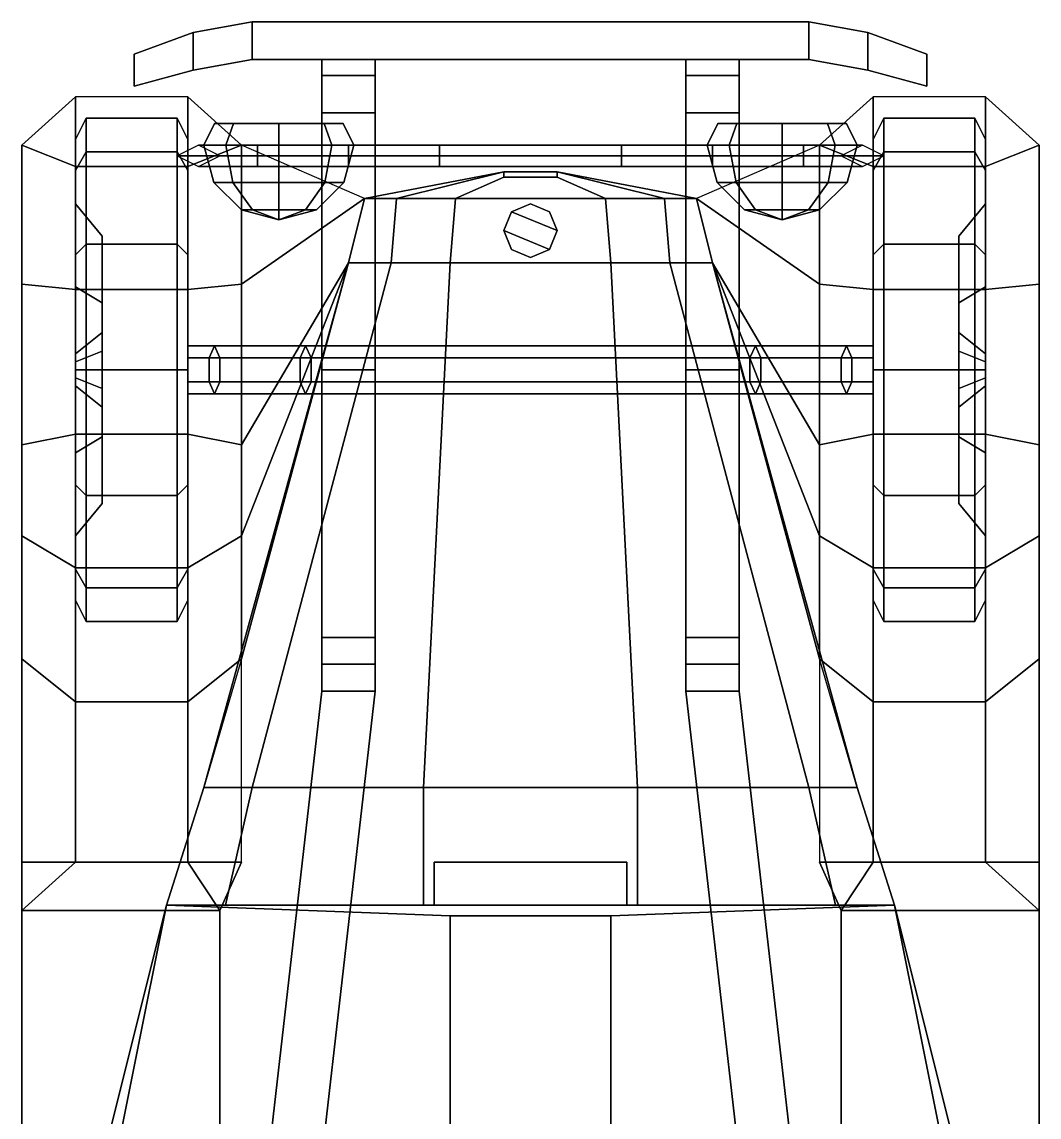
# Model space of a CAD drawing. Header units: millimetres. Extents: x -1 to 3, y -2.7 to 9.
# Drawn here: x -0.95 to 0.95, y 0.664 to 2.71 of the extents above; entities that cross this region are included whole.
import ezdxf

# ---------------------------------------------------------------- set-up
doc = ezdxf.new("R2010")
doc.units = ezdxf.units.MM
doc.layers.add('wheels', color=2, linetype='Continuous')

msp = doc.modelspace()

# ---------------------------------------------------------------- linework, layer by layer
for points in [[(-0.63, 2.62, 0.75), (-0.52, 2.64, 0.75), (-0.52, 2.71, 0.75), (-0.63, 2.69, 0.75)], [(-0.52, 2.71, 0.59), (-0.52, 2.64, 0.59), (-0.63, 2.62, 0.59), (-0.63, 2.69, 0.59)], [(-0.63, 2.69, 0.75), (-0.52, 2.71, 0.75), (-0.52, 2.71, 0.59), (-0.63, 2.69, 0.59)], [(-0.52, 2.64, 0.75), (0.52, 2.64, 0.75), (0.52, 2.71, 0.75), (-0.52, 2.71, 0.75)], [(0.52, 2.71, 0.59), (0.52, 2.64, 0.59), (-0.52, 2.64, 0.59), (-0.52, 2.71, 0.59)], [(-0.52, 2.71, 0.75), (0.52, 2.71, 0.75), (0.52, 2.71, 0.59), (-0.52, 2.71, 0.59)], [(0.63, 2.69, 0.59), (0.52, 2.71, 0.59), (0.52, 2.71, 0.75), (0.63, 2.69, 0.75)], [(0.63, 2.62, 0.59), (0.52, 2.64, 0.59), (0.52, 2.71, 0.59), (0.63, 2.69, 0.59)], [(0.52, 2.71, 0.75), (0.52, 2.64, 0.75), (0.63, 2.62, 0.75), (0.63, 2.69, 0.75)], [(-0.63, 2.69, 0.59), (-0.63, 2.62, 0.59), (-0.74, 2.59, 0.59), (-0.74, 2.65, 0.59)], [(-0.74, 2.59, 0.75), (-0.63, 2.62, 0.75), (-0.63, 2.69, 0.75), (-0.74, 2.65, 0.75)], [(-0.74, 2.65, 0.75), (-0.63, 2.69, 0.75), (-0.63, 2.69, 0.59), (-0.74, 2.65, 0.59)], [(0.74, 2.65, 0.59), (0.63, 2.69, 0.59), (0.63, 2.69, 0.75), (0.74, 2.65, 0.75)], [(0.74, 2.59, 0.59), (0.63, 2.62, 0.59), (0.63, 2.69, 0.59), (0.74, 2.65, 0.59)], [(0.63, 2.69, 0.75), (0.63, 2.62, 0.75), (0.74, 2.59, 0.75), (0.74, 2.65, 0.75)], [(-0.74, 2.65, 0.59), (-0.74, 2.59, 0.59), (-0.74, 2.59, 0.75), (-0.74, 2.65, 0.75)], [(-0.63, 2.62, 0.59), (-0.52, 2.64, 0.59), (-0.52, 2.64, 0.75), (-0.63, 2.62, 0.75)], [(-0.52, 2.64, 0.59), (0.52, 2.64, 0.59), (0.52, 2.64, 0.75), (-0.52, 2.64, 0.75)], [(-0.39, 1.46, 0.71), (-0.29, 1.46, 0.71), (-0.29, 2.64, 0.71), (-0.39, 2.64, 0.71)], [(-0.29, 2.64, 0.61), (-0.29, 1.46, 0.61), (-0.39, 1.46, 0.61), (-0.39, 2.64, 0.61)], [(-0.39, 2.64, 0.61), (-0.39, 1.46, 0.61), (-0.39, 1.46, 0.71), (-0.39, 2.64, 0.71)], [(-0.29, 2.64, 0.71), (-0.29, 1.46, 0.71), (-0.29, 1.46, 0.61), (-0.29, 2.64, 0.61)], [(0.29, 2.64, 0.61), (0.29, 1.46, 0.61), (0.29, 1.46, 0.71), (0.29, 2.64, 0.71)], [(0.29, 2.64, 0.71), (0.29, 1.46, 0.71), (0.39, 1.46, 0.71), (0.39, 2.64, 0.71)], [(0.39, 1.46, 0.61), (0.29, 1.46, 0.61), (0.29, 2.64, 0.61), (0.39, 2.64, 0.61)], [(0.39, 2.64, 0.71), (0.39, 1.46, 0.71), (0.39, 1.46, 0.61), (0.39, 2.64, 0.61)], [(0.63, 2.62, 0.75), (0.52, 2.64, 0.75), (0.52, 2.64, 0.59), (0.63, 2.62, 0.59)], [(0.74, 2.65, 0.75), (0.74, 2.59, 0.75), (0.74, 2.59, 0.59), (0.74, 2.65, 0.59)], [(-0.74, 2.59, 0.59), (-0.63, 2.62, 0.59), (-0.63, 2.62, 0.75), (-0.74, 2.59, 0.75)], [(0.74, 2.59, 0.75), (0.63, 2.62, 0.75), (0.63, 2.62, 0.59), (0.74, 2.59, 0.59)], [(-0.39, 2.61, 0.61), (-0.39, 2.54, 0.49), (-0.39, 2.06, 0.39), (-0.39, 2.06, 0.55)], [(-0.29, 2.61, 0.61), (-0.29, 2.54, 0.49), (-0.39, 2.54, 0.49), (-0.39, 2.61, 0.61)], [(-0.29, 2.06, 0.55), (-0.29, 2.61, 0.61), (-0.39, 2.61, 0.61), (-0.39, 2.06, 0.55)], [(-0.29, 2.06, 0.39), (-0.29, 2.54, 0.49), (-0.29, 2.61, 0.61), (-0.29, 2.06, 0.55)], [(0.39, 2.06, 0.55), (0.39, 2.61, 0.61), (0.29, 2.61, 0.61), (0.29, 2.06, 0.55)], [(0.39, 2.61, 0.61), (0.39, 2.54, 0.49), (0.29, 2.54, 0.49), (0.29, 2.61, 0.61)], [(0.29, 2.61, 0.61), (0.29, 2.54, 0.49), (0.29, 2.06, 0.39), (0.29, 2.06, 0.55)], [(0.39, 2.06, 0.39), (0.39, 2.54, 0.49), (0.39, 2.61, 0.61), (0.39, 2.06, 0.55)], [(-0.95, 2.48, 0.83), (-0.95, 2.48, 0.83), (-0.85, 2.44, 0.99), (-0.85, 2.57, 0.83)], [(-0.85, 2.57, 0.83), (-0.85, 2.44, 0.99), (-0.64, 2.44, 0.99), (-0.64, 2.57, 0.83)], [(-0.64, 2.57, 0.83), (-0.64, 2.44, 0.99), (-0.54, 2.48, 0.83)], [(0.54, 2.48, 0.83), (0.54, 2.48, 0.83), (0.64, 2.44, 0.99), (0.64, 2.57, 0.83)], [(0.64, 2.57, 0.83), (0.64, 2.44, 0.99), (0.85, 2.44, 0.99), (0.85, 2.57, 0.83)], [(0.85, 2.57, 0.83), (0.85, 2.44, 0.99), (0.95, 2.48, 0.83)], [(-0.39, 2.06, 0.39), (-0.39, 2.54, 0.49), (-0.29, 2.54, 0.49), (-0.29, 2.06, 0.39)], [(0.29, 2.06, 0.39), (0.29, 2.54, 0.49), (0.39, 2.54, 0.49), (0.39, 2.06, 0.39)], [(-0.569, 2.48, 1.111), (-0.61, 2.48, 1.21), (-0.59, 2.52, 1.21), (-0.5549, 2.52, 1.1251)], [(-0.61, 2.48, 1.21), (-0.569, 2.48, 1.309), (-0.5549, 2.52, 1.2949), (-0.59, 2.52, 1.21)], [(-0.59, 2.52, 1.21), (-0.3851, 2.52, 1.2949), (-0.35, 2.52, 1.21), (-0.5549, 2.52, 1.1251)], [(-0.5549, 2.52, 1.2949), (-0.47, 2.52, 1.33), (-0.3851, 2.52, 1.2949), (-0.59, 2.52, 1.21)], [(-0.47, 2.48, 1.07), (-0.569, 2.48, 1.111), (-0.5549, 2.52, 1.1251), (-0.47, 2.52, 1.09)], [(-0.569, 2.48, 1.309), (-0.47, 2.48, 1.35), (-0.47, 2.52, 1.33), (-0.5549, 2.52, 1.2949)], [(-0.5549, 2.52, 1.1251), (-0.35, 2.52, 1.21), (-0.3851, 2.52, 1.1251), (-0.47, 2.52, 1.09)], [(-0.371, 2.48, 1.111), (-0.47, 2.48, 1.07), (-0.47, 2.52, 1.09), (-0.3851, 2.52, 1.1251)], [(-0.47, 2.48, 1.35), (-0.371, 2.48, 1.309), (-0.3851, 2.52, 1.2949), (-0.47, 2.52, 1.33)], [(-0.33, 2.48, 1.21), (-0.371, 2.48, 1.111), (-0.3851, 2.52, 1.1251), (-0.35, 2.52, 1.21)], [(-0.371, 2.48, 1.309), (-0.33, 2.48, 1.21), (-0.35, 2.52, 1.21), (-0.3851, 2.52, 1.2949)], [(0.371, 2.48, 1.111), (0.33, 2.48, 1.21), (0.35, 2.52, 1.21), (0.3851, 2.52, 1.1251)], [(0.33, 2.48, 1.21), (0.371, 2.48, 1.309), (0.3851, 2.52, 1.2949), (0.35, 2.52, 1.21)], [(0.3851, 2.52, 1.2949), (0.47, 2.52, 1.33), (0.5549, 2.52, 1.2949), (0.35, 2.52, 1.21)], [(0.35, 2.52, 1.21), (0.5549, 2.52, 1.2949), (0.59, 2.52, 1.21), (0.3851, 2.52, 1.1251)], [(0.47, 2.48, 1.07), (0.371, 2.48, 1.111), (0.3851, 2.52, 1.1251), (0.47, 2.52, 1.09)], [(0.371, 2.48, 1.309), (0.47, 2.48, 1.35), (0.47, 2.52, 1.33), (0.3851, 2.52, 1.2949)], [(0.3851, 2.52, 1.1251), (0.59, 2.52, 1.21), (0.5549, 2.52, 1.1251), (0.47, 2.52, 1.09)], [(0.569, 2.48, 1.111), (0.47, 2.48, 1.07), (0.47, 2.52, 1.09), (0.5549, 2.52, 1.1251)], [(0.47, 2.48, 1.35), (0.569, 2.48, 1.309), (0.5549, 2.52, 1.2949), (0.47, 2.52, 1.33)], [(0.61, 2.48, 1.21), (0.569, 2.48, 1.111), (0.5549, 2.52, 1.1251), (0.59, 2.52, 1.21)], [(0.569, 2.48, 1.309), (0.61, 2.48, 1.21), (0.59, 2.52, 1.21), (0.5549, 2.52, 1.2949)], [(-0.95, 2.22, 1), (-0.95, 2.48, 0.83), (-0.95, 2.41, 0.83), (-0.95, 2.16, 0.96)], [(-0.95, 2.48, 0.83), (-0.95, 2.22, 1), (-0.85, 2.21, 1.1), (-0.85, 2.44, 0.99)], [(-0.62, 2.48, 0.93), (-0.66, 2.46, 0.93), (-0.51, 2.46, 1.04), (-0.51, 2.48, 1.02)], [(-0.64, 2.44, 0.99), (-0.64, 2.21, 1.1), (-0.54, 2.22, 1), (-0.54, 2.48, 0.83)], [(-0.58, 2.46, 0.93), (-0.62, 2.48, 0.93), (-0.51, 2.48, 1.02), (-0.51, 2.46, 1)], [(-0.5912, 2.41, 1.21), (-0.61, 2.48, 1.21), (-0.569, 2.48, 1.111), (-0.5557, 2.41, 1.1243)], [(-0.5557, 2.41, 1.2957), (-0.569, 2.48, 1.309), (-0.61, 2.48, 1.21), (-0.5912, 2.41, 1.21)], [(-0.5557, 2.41, 1.1243), (-0.569, 2.48, 1.111), (-0.47, 2.48, 1.07), (-0.47, 2.41, 1.0888)], [(-0.47, 2.41, 1.3312), (-0.47, 2.48, 1.35), (-0.569, 2.48, 1.309), (-0.5557, 2.41, 1.2957)], [(-0.54, 2.48, 0.83), (-0.54, 2.22, 1), (-0.31, 2.38, 0.74)], [(-0.51, 2.48, 1.02), (-0.51, 2.46, 1.04), (-0.34, 2.46, 1.11), (-0.34, 2.48, 1.09)], [(-0.51, 2.46, 1), (-0.51, 2.48, 1.02), (-0.34, 2.48, 1.09), (-0.34, 2.46, 1.07)], [(-0.47, 2.41, 1.0888), (-0.47, 2.48, 1.07), (-0.371, 2.48, 1.111), (-0.3843, 2.41, 1.1243)], [(-0.3843, 2.41, 1.2957), (-0.371, 2.48, 1.309), (-0.47, 2.48, 1.35), (-0.47, 2.41, 1.3312)], [(-0.3843, 2.41, 1.1243), (-0.371, 2.48, 1.111), (-0.33, 2.48, 1.21), (-0.3488, 2.41, 1.21)], [(-0.3488, 2.41, 1.21), (-0.33, 2.48, 1.21), (-0.371, 2.48, 1.309), (-0.3843, 2.41, 1.2957)], [(-0.34, 2.48, 1.09), (-0.34, 2.46, 1.11), (-0.17, 2.46, 1.14), (-0.17, 2.48, 1.12)], [(-0.34, 2.46, 1.07), (-0.34, 2.48, 1.09), (-0.17, 2.48, 1.12), (-0.17, 2.46, 1.1)], [(-0.17, 2.48, 1.12), (-0.17, 2.46, 1.14), (0.17, 2.46, 1.14), (0.17, 2.48, 1.12)], [(-0.17, 2.46, 1.1), (-0.17, 2.48, 1.12), (0.17, 2.48, 1.12), (0.17, 2.46, 1.1)], [(0.34, 2.46, 1.11), (0.34, 2.48, 1.09), (0.17, 2.48, 1.12), (0.17, 2.46, 1.14)], [(0.34, 2.48, 1.09), (0.34, 2.46, 1.07), (0.17, 2.46, 1.1), (0.17, 2.48, 1.12)], [(0.31, 2.38, 0.74), (0.31, 2.38, 0.74), (0.54, 2.22, 1), (0.54, 2.48, 0.83)], [(0.3488, 2.41, 1.21), (0.33, 2.48, 1.21), (0.371, 2.48, 1.111), (0.3843, 2.41, 1.1243)], [(0.3843, 2.41, 1.2957), (0.371, 2.48, 1.309), (0.33, 2.48, 1.21), (0.3488, 2.41, 1.21)], [(0.51, 2.46, 1.04), (0.51, 2.48, 1.02), (0.34, 2.48, 1.09), (0.34, 2.46, 1.11)], [(0.51, 2.48, 1.02), (0.51, 2.46, 1), (0.34, 2.46, 1.07), (0.34, 2.48, 1.09)], [(0.3843, 2.41, 1.1243), (0.371, 2.48, 1.111), (0.47, 2.48, 1.07), (0.47, 2.41, 1.0888)], [(0.47, 2.41, 1.3312), (0.47, 2.48, 1.35), (0.371, 2.48, 1.309), (0.3843, 2.41, 1.2957)], [(0.47, 2.41, 1.0888), (0.47, 2.48, 1.07), (0.569, 2.48, 1.111), (0.5557, 2.41, 1.1243)], [(0.5557, 2.41, 1.2957), (0.569, 2.48, 1.309), (0.47, 2.48, 1.35), (0.47, 2.41, 1.3312)], [(0.66, 2.46, 0.93), (0.62, 2.48, 0.93), (0.51, 2.48, 1.02), (0.51, 2.46, 1.04)], [(0.62, 2.48, 0.93), (0.58, 2.46, 0.93), (0.51, 2.46, 1), (0.51, 2.48, 1.02)], [(0.54, 2.48, 0.83), (0.54, 2.22, 1), (0.64, 2.21, 1.1), (0.64, 2.44, 0.99)], [(0.5557, 2.41, 1.1243), (0.569, 2.48, 1.111), (0.61, 2.48, 1.21), (0.5912, 2.41, 1.21)], [(0.5912, 2.41, 1.21), (0.61, 2.48, 1.21), (0.569, 2.48, 1.309), (0.5557, 2.41, 1.2957)], [(0.85, 2.44, 0.99), (0.85, 2.21, 1.1), (0.95, 2.22, 1), (0.95, 2.48, 0.83)], [(0.95, 2.48, 0.83), (0.95, 2.22, 1), (0.95, 2.16, 0.96), (0.95, 2.41, 0.83)], [(-0.66, 2.46, 0.93), (-0.62, 2.44, 0.93), (-0.51, 2.44, 1.02), (-0.51, 2.46, 1.04)], [(-0.62, 2.44, 0.93), (-0.58, 2.46, 0.93), (-0.51, 2.46, 1), (-0.51, 2.44, 1.02)], [(-0.51, 2.46, 1.04), (-0.51, 2.44, 1.02), (-0.34, 2.44, 1.09), (-0.34, 2.46, 1.11)], [(-0.51, 2.44, 1.02), (-0.51, 2.46, 1), (-0.34, 2.46, 1.07), (-0.34, 2.44, 1.09)], [(-0.34, 2.46, 1.11), (-0.34, 2.44, 1.09), (-0.17, 2.44, 1.12), (-0.17, 2.46, 1.14)], [(-0.34, 2.44, 1.09), (-0.34, 2.46, 1.07), (-0.17, 2.46, 1.1), (-0.17, 2.44, 1.12)], [(-0.17, 2.46, 1.14), (-0.17, 2.44, 1.12), (0.17, 2.44, 1.12), (0.17, 2.46, 1.14)], [(-0.17, 2.44, 1.12), (-0.17, 2.46, 1.1), (0.17, 2.46, 1.1), (0.17, 2.44, 1.12)], [(0.34, 2.44, 1.09), (0.34, 2.46, 1.11), (0.17, 2.46, 1.14), (0.17, 2.44, 1.12)], [(0.34, 2.46, 1.07), (0.34, 2.44, 1.09), (0.17, 2.44, 1.12), (0.17, 2.46, 1.1)], [(0.51, 2.44, 1.02), (0.51, 2.46, 1.04), (0.34, 2.46, 1.11), (0.34, 2.44, 1.09)], [(0.51, 2.46, 1), (0.51, 2.44, 1.02), (0.34, 2.44, 1.09), (0.34, 2.46, 1.07)], [(0.62, 2.44, 0.93), (0.66, 2.46, 0.93), (0.51, 2.46, 1.04), (0.51, 2.44, 1.02)], [(0.58, 2.46, 0.93), (0.62, 2.44, 0.93), (0.51, 2.44, 1.02), (0.51, 2.46, 1)], [(-0.85, 2.44, 0.99), (-0.85, 2.21, 1.1), (-0.64, 2.21, 1.1), (-0.64, 2.44, 0.99)], [(0.64, 2.44, 0.99), (0.64, 2.21, 1.1), (0.85, 2.21, 1.1), (0.85, 2.44, 0.99)], [(-0.05, 2.43, 0.74), (-0.31, 2.38, 0.74), (-0.31, 2.38, 1.42), (-0.05, 2.43, 1.42)], [(-0.05, 2.43, 1.42), (-0.31, 2.38, 1.42), (-0.25, 2.38, 1.51), (-0.05, 2.43, 1.51)], [(-0.05, 2.43, 1.51), (-0.25, 2.38, 1.51), (-0.14, 2.38, 1.54), (-0.05, 2.42, 1.54)], [(-0.05, 2.42, 1.54), (-0.14, 2.38, 1.54), (0.14, 2.38, 1.54), (0.05, 2.42, 1.54)], [(0.05, 2.43, 1.42), (0.05, 2.43, 0.74), (-0.05, 2.43, 0.74), (-0.05, 2.43, 1.42)], [(0.05, 2.43, 1.51), (0.05, 2.43, 1.42), (-0.05, 2.43, 1.42), (-0.05, 2.43, 1.51)], [(0.05, 2.42, 1.54), (0.05, 2.43, 1.51), (-0.05, 2.43, 1.51), (-0.05, 2.42, 1.54)], [(0.31, 2.38, 1.42), (0.31, 2.38, 0.74), (0.05, 2.43, 0.74), (0.05, 2.43, 1.42)], [(0.25, 2.38, 1.51), (0.31, 2.38, 1.42), (0.05, 2.43, 1.42), (0.05, 2.43, 1.51)], [(0.14, 2.38, 1.54), (0.25, 2.38, 1.51), (0.05, 2.43, 1.51), (0.05, 2.42, 1.54)], [(-0.54, 2.3588, 1.21), (-0.5912, 2.41, 1.21), (-0.5557, 2.41, 1.1243), (-0.5195, 2.3588, 1.1605)], [(-0.5195, 2.3588, 1.2595), (-0.5557, 2.41, 1.2957), (-0.5912, 2.41, 1.21), (-0.54, 2.3588, 1.21)], [(-0.5195, 2.3588, 1.1605), (-0.5557, 2.41, 1.1243), (-0.47, 2.41, 1.0888), (-0.47, 2.3588, 1.14)], [(-0.47, 2.3588, 1.28), (-0.47, 2.41, 1.3312), (-0.5557, 2.41, 1.2957), (-0.5195, 2.3588, 1.2595)], [(-0.47, 2.3588, 1.14), (-0.47, 2.41, 1.0888), (-0.3843, 2.41, 1.1243), (-0.4205, 2.3588, 1.1605)], [(-0.4205, 2.3588, 1.2595), (-0.3843, 2.41, 1.2957), (-0.47, 2.41, 1.3312), (-0.47, 2.3588, 1.28)], [(-0.4205, 2.3588, 1.1605), (-0.3843, 2.41, 1.1243), (-0.3488, 2.41, 1.21), (-0.4, 2.3588, 1.21)], [(-0.4, 2.3588, 1.21), (-0.3488, 2.41, 1.21), (-0.3843, 2.41, 1.2957), (-0.4205, 2.3588, 1.2595)], [(0.4, 2.3588, 1.21), (0.3488, 2.41, 1.21), (0.3843, 2.41, 1.1243), (0.4205, 2.3588, 1.1605)], [(0.4205, 2.3588, 1.2595), (0.3843, 2.41, 1.2957), (0.3488, 2.41, 1.21), (0.4, 2.3588, 1.21)], [(0.4205, 2.3588, 1.1605), (0.3843, 2.41, 1.1243), (0.47, 2.41, 1.0888), (0.47, 2.3588, 1.14)], [(0.47, 2.3588, 1.28), (0.47, 2.41, 1.3312), (0.3843, 2.41, 1.2957), (0.4205, 2.3588, 1.2595)], [(0.47, 2.3588, 1.14), (0.47, 2.41, 1.0888), (0.5557, 2.41, 1.1243), (0.5195, 2.3588, 1.1605)], [(0.5195, 2.3588, 1.2595), (0.5557, 2.41, 1.2957), (0.47, 2.41, 1.3312), (0.47, 2.3588, 1.28)], [(0.5195, 2.3588, 1.1605), (0.5557, 2.41, 1.1243), (0.5912, 2.41, 1.21), (0.54, 2.3588, 1.21)], [(0.54, 2.3588, 1.21), (0.5912, 2.41, 1.21), (0.5557, 2.41, 1.2957), (0.5195, 2.3588, 1.2595)], [(-0.54, 2.22, 1), (-0.54, 1.92, 1), (-0.34, 2.26, 0.74), (-0.31, 2.38, 0.74)], [(-0.31, 2.38, 1.42), (-0.31, 2.38, 0.74), (-0.34, 2.26, 0.74), (-0.34, 2.26, 1.42)], [(-0.25, 2.38, 1.51), (-0.31, 2.38, 1.42), (-0.34, 2.26, 1.42), (-0.26, 2.26, 1.51)], [(-0.14, 2.38, 1.54), (-0.25, 2.38, 1.51), (-0.26, 2.26, 1.51), (-0.15, 2.26, 1.55)], [(0.15, 2.26, 1.55), (0.14, 2.38, 1.54), (-0.14, 2.38, 1.54), (-0.15, 2.26, 1.55)], [(0.26, 2.26, 1.51), (0.25, 2.38, 1.51), (0.14, 2.38, 1.54), (0.15, 2.26, 1.55)], [(0.34, 2.26, 1.42), (0.31, 2.38, 1.42), (0.25, 2.38, 1.51), (0.26, 2.26, 1.51)], [(0.34, 2.26, 0.74), (0.31, 2.38, 0.74), (0.31, 2.38, 1.42), (0.34, 2.26, 1.42)], [(0.31, 2.38, 0.74), (0.34, 2.26, 0.74), (0.54, 1.92, 1), (0.54, 2.22, 1)], [(-0.47, 2.34, 1.21), (-0.54, 2.3588, 1.21), (-0.5195, 2.3588, 1.1605), (-0.47, 2.34, 1.21)], [(-0.47, 2.34, 1.21), (-0.5195, 2.3588, 1.2595), (-0.54, 2.3588, 1.21), (-0.47, 2.34, 1.21)], [(-0.47, 2.34, 1.21), (-0.5195, 2.3588, 1.1605), (-0.47, 2.3588, 1.14), (-0.47, 2.34, 1.21)], [(-0.47, 2.34, 1.21), (-0.47, 2.3588, 1.28), (-0.5195, 2.3588, 1.2595), (-0.47, 2.34, 1.21)], [(-0.47, 2.34, 1.21), (-0.47, 2.3588, 1.14), (-0.4205, 2.3588, 1.1605), (-0.47, 2.34, 1.21)], [(-0.47, 2.34, 1.21), (-0.4205, 2.3588, 1.1605), (-0.4, 2.3588, 1.21), (-0.47, 2.34, 1.21)], [(-0.47, 2.34, 1.21), (-0.4, 2.3588, 1.21), (-0.4205, 2.3588, 1.2595), (-0.47, 2.34, 1.21)], [(-0.47, 2.34, 1.21), (-0.4205, 2.3588, 1.2595), (-0.47, 2.3588, 1.28), (-0.47, 2.34, 1.21)], [(-0.0354, 2.3554, 1.54), (-0.05, 2.32, 1.54), (-0.05, 2.32, 1.57), (-0.0354, 2.3554, 1.57)], [(0.05, 2.32, 1.57), (-0.0354, 2.3554, 1.57), (-0.05, 2.32, 1.57), (0.0354, 2.2846, 1.57)], [(0, 2.37, 1.54), (-0.0354, 2.3554, 1.54), (-0.0354, 2.3554, 1.57), (0, 2.37, 1.57)], [(0.0354, 2.3554, 1.57), (0, 2.37, 1.57), (-0.0354, 2.3554, 1.57), (0.05, 2.32, 1.57)], [(0.0354, 2.3554, 1.54), (0, 2.37, 1.54), (0, 2.37, 1.57), (0.0354, 2.3554, 1.57)], [(0.05, 2.32, 1.54), (0.0354, 2.3554, 1.54), (0.0354, 2.3554, 1.57), (0.05, 2.32, 1.57)], [(0.47, 2.34, 1.21), (0.4, 2.3588, 1.21), (0.4205, 2.3588, 1.1605), (0.47, 2.34, 1.21)], [(0.47, 2.34, 1.21), (0.4205, 2.3588, 1.2595), (0.4, 2.3588, 1.21), (0.47, 2.34, 1.21)], [(0.47, 2.34, 1.21), (0.4205, 2.3588, 1.1605), (0.47, 2.3588, 1.14), (0.47, 2.34, 1.21)], [(0.47, 2.34, 1.21), (0.47, 2.3588, 1.28), (0.4205, 2.3588, 1.2595), (0.47, 2.34, 1.21)], [(0.47, 2.34, 1.21), (0.47, 2.3588, 1.14), (0.5195, 2.3588, 1.1605), (0.47, 2.34, 1.21)], [(0.47, 2.34, 1.21), (0.5195, 2.3588, 1.1605), (0.54, 2.3588, 1.21), (0.47, 2.34, 1.21)], [(0.47, 2.34, 1.21), (0.54, 2.3588, 1.21), (0.5195, 2.3588, 1.2595), (0.47, 2.34, 1.21)], [(0.47, 2.34, 1.21), (0.5195, 2.3588, 1.2595), (0.47, 2.3588, 1.28), (0.47, 2.34, 1.21)], [(-0.05, 2.32, 1.54), (-0.0354, 2.2846, 1.54), (-0.0354, 2.2846, 1.57), (-0.05, 2.32, 1.57)], [(0.0354, 2.2846, 1.57), (-0.05, 2.32, 1.57), (-0.0354, 2.2846, 1.57), (0, 2.27, 1.57)], [(0.0354, 2.2846, 1.54), (0.05, 2.32, 1.54), (0.05, 2.32, 1.57), (0.0354, 2.2846, 1.57)], [(-0.0354, 2.2846, 1.54), (0, 2.27, 1.54), (0, 2.27, 1.57), (-0.0354, 2.2846, 1.57)], [(0, 2.27, 1.54), (0.0354, 2.2846, 1.54), (0.0354, 2.2846, 1.57), (0, 2.27, 1.57)], [(-0.34, 2.26, 0.74), (-0.61, 1.28, 0.74), (-0.61, 1.28, 1.42), (-0.34, 2.26, 1.42)], [(-0.34, 2.26, 1.42), (-0.61, 1.28, 1.42), (-0.52, 1.28, 1.58), (-0.26, 2.26, 1.51)], [(-0.54, 1.52, 0.78), (-0.61, 1.28, 0.74), (-0.34, 2.26, 0.74)], [(-0.54, 1.92, 1), (-0.54, 1.75, 0.93), (-0.34, 2.26, 0.74)], [(-0.54, 1.75, 0.93), (-0.54, 1.52, 0.78), (-0.34, 2.26, 0.74)], [(-0.26, 2.26, 1.51), (-0.52, 1.28, 1.58), (-0.2, 1.28, 1.63), (-0.15, 2.26, 1.55)], [(-0.15, 2.26, 1.55), (-0.2, 1.28, 1.63), (0.2, 1.28, 1.63), (0.15, 2.26, 1.55)], [(0.2, 1.28, 1.63), (0.52, 1.28, 1.58), (0.26, 2.26, 1.51), (0.15, 2.26, 1.55)], [(0.52, 1.28, 1.58), (0.61, 1.28, 1.42), (0.34, 2.26, 1.42), (0.26, 2.26, 1.51)], [(0.61, 1.28, 1.42), (0.61, 1.28, 0.74), (0.34, 2.26, 0.74), (0.34, 2.26, 1.42)], [(0.34, 2.26, 0.74), (0.34, 2.26, 0.74), (0.54, 1.75, 0.93), (0.54, 1.92, 1)], [(0.34, 2.26, 0.74), (0.54, 1.52, 0.78), (0.54, 1.75, 0.93)], [(0.34, 2.26, 0.74), (0.61, 1.28, 0.74), (0.61, 1.28, 0.74), (0.54, 1.52, 0.78)], [(-0.95, 1.92, 1), (-0.95, 2.22, 1), (-0.95, 2.16, 0.96), (-0.95, 1.94, 0.96)], [(-0.95, 2.22, 1), (-0.95, 1.92, 1), (-0.85, 1.94, 1.1), (-0.85, 2.21, 1.1)], [(-0.85, 2.21, 1.1), (-0.85, 1.94, 1.1), (-0.64, 1.94, 1.1), (-0.64, 2.21, 1.1)], [(-0.64, 2.21, 1.1), (-0.64, 1.94, 1.1), (-0.54, 1.92, 1), (-0.54, 2.22, 1)], [(0.54, 2.22, 1), (0.54, 1.92, 1), (0.64, 1.94, 1.1), (0.64, 2.21, 1.1)], [(0.64, 2.21, 1.1), (0.64, 1.94, 1.1), (0.85, 1.94, 1.1), (0.85, 2.21, 1.1)], [(0.85, 2.21, 1.1), (0.85, 1.94, 1.1), (0.95, 1.92, 1), (0.95, 2.22, 1)], [(0.95, 2.22, 1), (0.95, 1.92, 1), (0.95, 1.94, 0.96), (0.95, 2.16, 0.96)], [(-0.64, 2.105, 0.47), (-0.64, 2.0825, 0.509), (-0.58, 2.0825, 0.509), (-0.59, 2.105, 0.47)], [(-0.64, 2.0825, 0.431), (-0.64, 2.105, 0.47), (-0.59, 2.105, 0.47), (-0.6, 2.0825, 0.431)], [(-0.6, 2.0825, 0.431), (-0.59, 2.105, 0.47), (-0.42, 2.105, 0.35), (-0.43, 2.0825, 0.311)], [(-0.59, 2.105, 0.47), (-0.58, 2.0825, 0.509), (-0.41, 2.0825, 0.389), (-0.42, 2.105, 0.35)], [(-0.43, 2.0825, 0.311), (-0.42, 2.105, 0.35), (0.42, 2.105, 0.35), (0.43, 2.0825, 0.311)], [(-0.42, 2.105, 0.35), (-0.41, 2.0825, 0.389), (0.41, 2.0825, 0.389), (0.42, 2.105, 0.35)], [(0.58, 2.0825, 0.509), (0.59, 2.105, 0.47), (0.42, 2.105, 0.35), (0.41, 2.0825, 0.389)], [(0.59, 2.105, 0.47), (0.6, 2.0825, 0.431), (0.43, 2.0825, 0.311), (0.42, 2.105, 0.35)], [(0.64, 2.0825, 0.509), (0.64, 2.105, 0.47), (0.59, 2.105, 0.47), (0.58, 2.0825, 0.509)], [(0.64, 2.105, 0.47), (0.64, 2.0825, 0.431), (0.6, 2.0825, 0.431), (0.59, 2.105, 0.47)], [(-0.64, 2.0825, 0.509), (-0.64, 2.0375, 0.509), (-0.58, 2.0375, 0.509), (-0.58, 2.0825, 0.509)], [(-0.64, 2.0375, 0.431), (-0.64, 2.0825, 0.431), (-0.6, 2.0825, 0.431), (-0.6, 2.0375, 0.431)], [(-0.6, 2.0375, 0.431), (-0.6, 2.0825, 0.431), (-0.43, 2.0825, 0.311), (-0.43, 2.0375, 0.311)], [(-0.58, 2.0825, 0.509), (-0.58, 2.0375, 0.509), (-0.41, 2.0375, 0.389), (-0.41, 2.0825, 0.389)], [(-0.43, 2.0375, 0.311), (-0.43, 2.0825, 0.311), (0.43, 2.0825, 0.311), (0.43, 2.0375, 0.311)], [(-0.41, 2.0825, 0.389), (-0.41, 2.0375, 0.389), (0.41, 2.0375, 0.389), (0.41, 2.0825, 0.389)], [(0.58, 2.0375, 0.509), (0.58, 2.0825, 0.509), (0.41, 2.0825, 0.389), (0.41, 2.0375, 0.389)], [(0.6, 2.0825, 0.431), (0.6, 2.0375, 0.431), (0.43, 2.0375, 0.311), (0.43, 2.0825, 0.311)], [(0.64, 2.0375, 0.509), (0.64, 2.0825, 0.509), (0.58, 2.0825, 0.509), (0.58, 2.0375, 0.509)], [(0.64, 2.0825, 0.431), (0.64, 2.0375, 0.431), (0.6, 2.0375, 0.431), (0.6, 2.0825, 0.431)], [(-0.29, 2.06, 0.39), (-0.29, 1.56, 0.49), (-0.39, 1.56, 0.49), (-0.39, 2.06, 0.39)], [(-0.39, 2.06, 0.39), (-0.39, 1.56, 0.49), (-0.39, 1.51, 0.61), (-0.39, 2.06, 0.55)], [(-0.39, 2.06, 0.55), (-0.39, 1.51, 0.61), (-0.29, 1.51, 0.61), (-0.29, 2.06, 0.55)], [(-0.29, 1.51, 0.61), (-0.29, 1.56, 0.49), (-0.29, 2.06, 0.39), (-0.29, 2.06, 0.55)], [(0.29, 2.06, 0.39), (0.29, 1.56, 0.49), (0.29, 1.51, 0.61), (0.29, 2.06, 0.55)], [(0.39, 2.06, 0.39), (0.39, 1.56, 0.49), (0.29, 1.56, 0.49), (0.29, 2.06, 0.39)], [(0.29, 2.06, 0.55), (0.29, 1.51, 0.61), (0.39, 1.51, 0.61), (0.39, 2.06, 0.55)], [(0.39, 1.51, 0.61), (0.39, 1.56, 0.49), (0.39, 2.06, 0.39), (0.39, 2.06, 0.55)], [(-0.64, 2.0375, 0.509), (-0.64, 2.015, 0.47), (-0.59, 2.015, 0.47), (-0.58, 2.0375, 0.509)], [(-0.64, 2.015, 0.47), (-0.64, 2.0375, 0.431), (-0.6, 2.0375, 0.431), (-0.59, 2.015, 0.47)], [(-0.59, 2.015, 0.47), (-0.6, 2.0375, 0.431), (-0.43, 2.0375, 0.311), (-0.42, 2.015, 0.35)], [(-0.58, 2.0375, 0.509), (-0.59, 2.015, 0.47), (-0.42, 2.015, 0.35), (-0.41, 2.0375, 0.389)], [(-0.42, 2.015, 0.35), (-0.43, 2.0375, 0.311), (0.43, 2.0375, 0.311), (0.42, 2.015, 0.35)], [(-0.41, 2.0375, 0.389), (-0.42, 2.015, 0.35), (0.42, 2.015, 0.35), (0.41, 2.0375, 0.389)], [(0.59, 2.015, 0.47), (0.58, 2.0375, 0.509), (0.41, 2.0375, 0.389), (0.42, 2.015, 0.35)], [(0.6, 2.0375, 0.431), (0.59, 2.015, 0.47), (0.42, 2.015, 0.35), (0.43, 2.0375, 0.311)], [(0.64, 2.015, 0.47), (0.64, 2.0375, 0.509), (0.58, 2.0375, 0.509), (0.59, 2.015, 0.47)], [(0.64, 2.0375, 0.431), (0.64, 2.015, 0.47), (0.59, 2.015, 0.47), (0.6, 2.0375, 0.431)], [(-0.95, 1.75, 0.93), (-0.95, 1.92, 1), (-0.95, 1.94, 0.96), (-0.95, 1.78, 0.9)], [(-0.95, 1.92, 1), (-0.95, 1.75, 0.93), (-0.85, 1.69, 0.99), (-0.85, 1.94, 1.1)], [(-0.85, 1.94, 1.1), (-0.85, 1.69, 0.99), (-0.64, 1.69, 0.99), (-0.64, 1.94, 1.1)], [(-0.64, 1.94, 1.1), (-0.64, 1.69, 0.99), (-0.54, 1.75, 0.93), (-0.54, 1.92, 1)], [(0.54, 1.92, 1), (0.54, 1.75, 0.93), (0.64, 1.69, 0.99), (0.64, 1.94, 1.1)], [(0.64, 1.94, 1.1), (0.64, 1.69, 0.99), (0.85, 1.69, 0.99), (0.85, 1.94, 1.1)], [(0.85, 1.94, 1.1), (0.85, 1.69, 0.99), (0.95, 1.75, 0.93), (0.95, 1.92, 1)], [(0.95, 1.92, 1), (0.95, 1.75, 0.93), (0.95, 1.78, 0.9), (0.95, 1.94, 0.96)], [(-0.95, 1.52, 0.78), (-0.95, 1.75, 0.93), (-0.95, 1.78, 0.9), (-0.95, 1.55, 0.75)], [(0.95, 1.75, 0.93), (0.95, 1.52, 0.78), (0.95, 1.55, 0.75), (0.95, 1.78, 0.9)], [(-0.95, 1.75, 0.93), (-0.95, 1.52, 0.78), (-0.85, 1.44, 0.77), (-0.85, 1.69, 0.99)], [(-0.64, 1.69, 0.99), (-0.64, 1.44, 0.77), (-0.54, 1.52, 0.78), (-0.54, 1.75, 0.93)], [(0.54, 1.75, 0.93), (0.54, 1.52, 0.78), (0.64, 1.44, 0.77), (0.64, 1.69, 0.99)], [(0.85, 1.69, 0.99), (0.85, 1.44, 0.77), (0.95, 1.52, 0.78), (0.95, 1.75, 0.93)], [(-0.85, 1.69, 0.99), (-0.85, 1.44, 0.77), (-0.64, 1.44, 0.77), (-0.64, 1.69, 0.99)], [(0.64, 1.69, 0.99), (0.64, 1.44, 0.77), (0.85, 1.44, 0.77), (0.85, 1.69, 0.99)], [(-0.39, 1.51, 0.61), (-0.39, 1.56, 0.49), (-0.29, 1.56, 0.49), (-0.29, 1.51, 0.61)], [(0.29, 1.51, 0.61), (0.29, 1.56, 0.49), (0.39, 1.56, 0.49), (0.39, 1.51, 0.61)], [(-0.95, 1.14, 0.49), (-0.95, 1.52, 0.78), (-0.95, 1.55, 0.75), (-0.95, 1.19, 0.45)], [(0.95, 1.52, 0.78), (0.95, 1.14, 0.49), (0.95, 1.19, 0.45), (0.95, 1.55, 0.75)], [(-0.95, 1.52, 0.78), (-0.95, 1.14, 0.49), (-0.85, 1.14, 0.51), (-0.85, 1.44, 0.77)], [(-0.64, 1.44, 0.77), (-0.64, 1.14, 0.51), (-0.54, 1.14, 0.49), (-0.54, 1.52, 0.78)], [(0.54, 1.52, 0.78), (0.54, 1.14, 0.49), (0.64, 1.14, 0.51), (0.64, 1.44, 0.77)], [(0.85, 1.44, 0.77), (0.85, 1.14, 0.51), (0.95, 1.14, 0.49), (0.95, 1.52, 0.78)], [(-0.39, 1.46, 0.61), (-0.55, 0.06, 0.61), (-0.55, 0.06, 0.71), (-0.39, 1.46, 0.71)], [(-0.29, 1.46, 0.61), (-0.45, 0.06, 0.61), (-0.55, 0.06, 0.61), (-0.39, 1.46, 0.61)], [(-0.55, 0.06, 0.71), (-0.45, 0.06, 0.71), (-0.29, 1.46, 0.71), (-0.39, 1.46, 0.71)], [(-0.29, 1.46, 0.71), (-0.45, 0.06, 0.71), (-0.45, 0.06, 0.61), (-0.29, 1.46, 0.61)], [(0.29, 1.46, 0.71), (0.45, 0.06, 0.71), (0.55, 0.06, 0.71), (0.39, 1.46, 0.71)], [(0.29, 1.46, 0.61), (0.45, 0.06, 0.61), (0.45, 0.06, 0.71), (0.29, 1.46, 0.71)], [(0.55, 0.06, 0.61), (0.45, 0.06, 0.61), (0.29, 1.46, 0.61), (0.39, 1.46, 0.61)], [(0.39, 1.46, 0.71), (0.55, 0.06, 0.71), (0.55, 0.06, 0.61), (0.39, 1.46, 0.61)], [(-0.85, 1.44, 0.77), (-0.85, 1.14, 0.51), (-0.64, 1.14, 0.51), (-0.64, 1.44, 0.77)], [(0.64, 1.44, 0.77), (0.64, 1.14, 0.51), (0.85, 1.14, 0.51), (0.85, 1.44, 0.77)], [(-0.61, 1.28, 1.42), (-0.61, 1.28, 0.74), (-0.68, 1.06, 0.74), (-0.68, 1.06, 1.42)], [(-0.52, 1.28, 1.58), (-0.61, 1.28, 1.42), (-0.68, 1.06, 1.42), (-0.57, 1.06, 1.58)], [(-0.2, 1.28, 1.63), (-0.52, 1.28, 1.58), (-0.57, 1.06, 1.58), (-0.2, 1.06, 1.64)], [(0.2, 1.06, 1.64), (0.2, 1.28, 1.63), (-0.2, 1.28, 1.63), (-0.2, 1.06, 1.64)], [(0.57, 1.06, 1.58), (0.52, 1.28, 1.58), (0.2, 1.28, 1.63), (0.2, 1.06, 1.64)], [(0.68, 1.06, 1.42), (0.61, 1.28, 1.42), (0.52, 1.28, 1.58), (0.57, 1.06, 1.58)], [(0.68, 1.06, 0.74), (0.61, 1.28, 0.74), (0.61, 1.28, 1.42), (0.68, 1.06, 1.42)], [(-0.95, 1.05, 0.46), (-0.95, 1.14, 0.49), (-0.95, 1.19, 0.45), (-0.95, 1.05, 0.4)], [(0.95, 1.14, 0.49), (0.95, 1.05, 0.46), (0.95, 1.05, 0.4), (0.95, 1.19, 0.45)], [(-0.85, 1.14, 0.51), (-0.95, 1.05, 0.46), (-0.58, 1.05, 0.46), (-0.64, 1.14, 0.51)], [(-0.85, 1.14, 0.51), (-0.85, 1.14, 0.51), (-0.95, 1.14, 0.49), (-0.95, 1.05, 0.46)], [(-0.64, 1.14, 0.51), (-0.58, 1.05, 0.46), (-0.58, 1.05, 0.46), (-0.54, 1.14, 0.49)], [(-0.54, 1.14, 0.49), (-0.58, 1.05, 0.46), (-0.58, 1.05, 0.46), (-0.58, 1.05, 0.74)], [(0.18, 1.14, 2.14), (0.18, 1.14, 2.11), (-0.18, 1.14, 2.11), (-0.18, 1.14, 2.14)], [(-0.18, 1.14, 2.14), (-0.18, 1.14, 2.11), (-0.18, 1.06, 2.06), (-0.18, 1.06, 2.16)], [(-0.18, 1.06, 2.06), (-0.18, 1.14, 2.11), (0.18, 1.14, 2.11), (0.18, 1.06, 2.06)], [(0.18, 1.06, 2.16), (0.18, 1.14, 2.14), (-0.18, 1.14, 2.14), (-0.18, 1.06, 2.16)], [(0.18, 1.06, 2.06), (0.18, 1.14, 2.11), (0.18, 1.14, 2.14), (0.18, 1.06, 2.16)], [(0.64, 1.14, 0.51), (0.64, 1.14, 0.51), (0.54, 1.14, 0.49), (0.58, 1.05, 0.46)], [(0.54, 1.14, 0.49), (0.54, 1.14, 0.49), (0.58, 1.05, 0.74), (0.58, 1.05, 0.46)], [(0.64, 1.14, 0.51), (0.58, 1.05, 0.46), (0.95, 1.05, 0.46), (0.85, 1.14, 0.51)], [(0.85, 1.14, 0.51), (0.95, 1.05, 0.46), (0.95, 1.05, 0.46), (0.95, 1.14, 0.49)], [(-0.95, -0.09, 0.46), (-0.95, 1.05, 0.46), (-0.95, 1.05, 0.4), (-0.95, -0.14, 0.4)], [(-0.95, 1.05, 0.46), (-0.95, 0.61, 0.46), (-0.58, 0.61, 0.46), (-0.58, 1.05, 0.46)], [(-0.68, 1.06, 2.16), (-0.68, 1.06, 2.1), (-0.83, 0.46, 2.1), (-0.83, 0.46, 2.2)], [(-0.15, 1.04, 2.21), (-0.68, 1.06, 2.16), (-0.83, 0.46, 2.2), (-0.15, 0.46, 2.26)], [(-0.68, 1.06, 2.1), (-0.68, 1.06, 2.1), (-0.8, 0.46, 2.1), (-0.83, 0.46, 2.1)], [(-0.68, 1.06, 0.74), (-0.8, 0.46, 0.74), (-0.8, 0.46, 2.1), (-0.68, 1.06, 2.1)], [(0.68, 1.06, 2.1), (0.2, 1.06, 1.64), (-0.2, 1.06, 1.64), (-0.68, 1.06, 2.1)], [(-0.2, 1.06, 1.64), (-0.57, 1.06, 1.58), (-0.68, 1.06, 2.1)], [(-0.57, 1.06, 1.58), (-0.68, 1.06, 1.42), (-0.68, 1.06, 1.42), (-0.68, 1.06, 2.1)], [(0.68, 1.06, 2.16), (0.68, 1.06, 2.1), (-0.68, 1.06, 2.1), (-0.68, 1.06, 2.16)], [(0.15, 1.04, 2.21), (0.68, 1.06, 2.16), (-0.68, 1.06, 2.16), (-0.15, 1.04, 2.21)], [(-0.58, 0.1, 0.74), (-0.58, 1.05, 0.74), (-0.58, 1.05, 0.46), (-0.58, 0.1, 0.46)], [(0.83, 0.46, 2.2), (0.68, 1.06, 2.16), (0.15, 1.04, 2.21), (0.15, 0.46, 2.26)], [(0.68, 1.06, 2.1), (0.57, 1.06, 1.58), (0.2, 1.06, 1.64), (0.68, 1.06, 2.1)], [(0.68, 1.06, 1.42), (0.68, 1.06, 1.42), (0.57, 1.06, 1.58), (0.68, 1.06, 2.1)], [(0.58, 1.05, 0.46), (0.58, 0.61, 0.46), (0.95, 0.61, 0.46), (0.95, 1.05, 0.46)], [(0.58, 1.05, 0.74), (0.58, 0.1, 0.74), (0.58, 0.1, 0.46), (0.58, 1.05, 0.46)], [(0.8, 0.46, 2.1), (0.8, 0.46, 0.74), (0.68, 1.06, 0.74), (0.68, 1.06, 2.1)], [(0.83, 0.46, 2.1), (0.68, 1.06, 2.1), (0.68, 1.06, 2.16), (0.83, 0.46, 2.2)], [(0.8, 0.46, 2.1), (0.68, 1.06, 2.1), (0.68, 1.06, 2.1), (0.83, 0.46, 2.1)], [(0.95, 1.05, 0.46), (0.95, -0.09, 0.46), (0.95, -0.14, 0.4), (0.95, 1.05, 0.4)], [(0.15, 0.46, 2.26), (0.15, 1.04, 2.21), (-0.15, 1.04, 2.21), (-0.15, 0.46, 2.26)]]:
    msp.add_3dface(points)
at = {"layer": 'wheels'}
for points in [[(-0.83, 2.467, 0.705), (-0.83, 2.53, 0.47), (-0.85, 2.49, 0.47), (-0.85, 2.4324, 0.685)], [(-0.83, 2.53, 0.47), (-0.83, 2.467, 0.235), (-0.85, 2.4324, 0.255), (-0.85, 2.49, 0.47)], [(-0.83, 2.53, 0.47), (-0.83, 2.467, 0.705), (-0.66, 2.467, 0.705), (-0.66, 2.53, 0.47)], [(-0.83, 2.467, 0.235), (-0.83, 2.53, 0.47), (-0.66, 2.53, 0.47), (-0.66, 2.467, 0.235)], [(-0.66, 2.53, 0.47), (-0.66, 2.467, 0.705), (-0.64, 2.4324, 0.685), (-0.64, 2.49, 0.47)], [(-0.66, 2.467, 0.235), (-0.66, 2.53, 0.47), (-0.64, 2.49, 0.47), (-0.64, 2.4324, 0.255)], [(0.66, 2.467, 0.705), (0.66, 2.53, 0.47), (0.64, 2.49, 0.47), (0.64, 2.4324, 0.685)], [(0.66, 2.53, 0.47), (0.66, 2.467, 0.235), (0.64, 2.4324, 0.255), (0.64, 2.49, 0.47)], [(0.83, 2.467, 0.705), (0.83, 2.53, 0.47), (0.66, 2.53, 0.47), (0.66, 2.467, 0.705)], [(0.83, 2.53, 0.47), (0.83, 2.467, 0.235), (0.66, 2.467, 0.235), (0.66, 2.53, 0.47)], [(0.83, 2.53, 0.47), (0.83, 2.467, 0.705), (0.85, 2.4324, 0.685), (0.85, 2.49, 0.47)], [(0.83, 2.467, 0.235), (0.83, 2.53, 0.47), (0.85, 2.49, 0.47), (0.85, 2.4324, 0.255)], [(-0.85, 2.4324, 0.685), (-0.85, 2.49, 0.47), (-0.85, 2.37, 0.47)], [(-0.85, 2.49, 0.47), (-0.85, 2.4324, 0.255), (-0.85, 2.215, 0.2015), (-0.85, 2.37, 0.47)], [(-0.64, 2.4324, 0.685), (-0.64, 1.63, 0.47), (-0.64, 1.6876, 0.255), (-0.64, 2.49, 0.47)], [(-0.64, 2.49, 0.47), (-0.64, 1.6876, 0.255), (-0.64, 1.845, 0.0976), (-0.64, 2.4324, 0.255)], [(0.64, 1.845, 0.8424), (0.64, 2.4324, 0.685), (0.64, 2.49, 0.47), (0.64, 1.6876, 0.685)], [(0.64, 1.6876, 0.685), (0.64, 2.49, 0.47), (0.64, 2.4324, 0.255), (0.64, 1.63, 0.47)], [(0.85, 2.49, 0.47), (0.85, 2.4324, 0.685), (0.85, 2.215, 0.7385), (0.85, 2.37, 0.47)], [(0.85, 2.4324, 0.255), (0.85, 2.49, 0.47), (0.85, 2.37, 0.47)], [(-0.83, 2.295, 0.877), (-0.83, 2.467, 0.705), (-0.85, 2.4324, 0.685), (-0.85, 2.275, 0.8424)], [(-0.83, 2.467, 0.235), (-0.83, 2.295, 0.063), (-0.85, 2.275, 0.0976), (-0.85, 2.4324, 0.255)], [(-0.83, 2.467, 0.705), (-0.83, 2.295, 0.877), (-0.66, 2.295, 0.877), (-0.66, 2.467, 0.705)], [(-0.83, 2.295, 0.063), (-0.83, 2.467, 0.235), (-0.66, 2.467, 0.235), (-0.66, 2.295, 0.063)], [(-0.66, 2.467, 0.705), (-0.66, 2.295, 0.877), (-0.64, 2.275, 0.8424), (-0.64, 2.4324, 0.685)], [(-0.66, 2.295, 0.063), (-0.66, 2.467, 0.235), (-0.64, 2.4324, 0.255), (-0.64, 2.275, 0.0976)], [(0.66, 2.467, 0.235), (0.66, 2.295, 0.063), (0.64, 2.275, 0.0976), (0.64, 2.4324, 0.255)], [(0.66, 2.295, 0.877), (0.66, 2.467, 0.705), (0.64, 2.4324, 0.685), (0.64, 2.275, 0.8424)], [(0.83, 2.467, 0.235), (0.83, 2.295, 0.063), (0.66, 2.295, 0.063), (0.66, 2.467, 0.235)], [(0.83, 2.295, 0.877), (0.83, 2.467, 0.705), (0.66, 2.467, 0.705), (0.66, 2.295, 0.877)], [(0.83, 2.295, 0.063), (0.83, 2.467, 0.235), (0.85, 2.4324, 0.255), (0.85, 2.275, 0.0976)], [(0.83, 2.467, 0.705), (0.83, 2.295, 0.877), (0.85, 2.275, 0.8424), (0.85, 2.4324, 0.685)], [(-0.85, 2.275, 0.8424), (-0.85, 2.4324, 0.685), (-0.85, 2.37, 0.47), (-0.85, 2.215, 0.7385)], [(-0.85, 2.4324, 0.255), (-0.85, 2.275, 0.0976), (-0.85, 2.215, 0.2015)], [(-0.64, 2.275, 0.8424), (-0.64, 1.6876, 0.685), (-0.64, 1.63, 0.47), (-0.64, 2.4324, 0.685)], [(-0.64, 2.4324, 0.255), (-0.64, 1.845, 0.0976), (-0.64, 2.06, 0.04), (-0.64, 2.275, 0.0976)], [(0.64, 1.63, 0.47), (0.64, 2.4324, 0.255), (0.64, 2.275, 0.0976), (0.64, 1.6876, 0.255)], [(0.64, 2.06, 0.9), (0.64, 2.275, 0.8424), (0.64, 2.4324, 0.685), (0.64, 1.845, 0.8424)], [(0.85, 2.275, 0.0976), (0.85, 2.4324, 0.255), (0.85, 2.37, 0.47), (0.85, 2.215, 0.2015)], [(0.85, 2.4324, 0.685), (0.85, 2.275, 0.8424), (0.85, 2.215, 0.7385)], [(-0.85, 2.215, 0.7385), (-0.85, 2.37, 0.47), (-0.8, 2.31, 0.47), (-0.8, 2.185, 0.6865)], [(-0.85, 2.37, 0.47), (-0.85, 2.215, 0.2015), (-0.8, 2.185, 0.2535), (-0.8, 2.31, 0.47)], [(0.85, 2.215, 0.2015), (0.85, 2.37, 0.47), (0.8, 2.31, 0.47), (0.8, 2.185, 0.2535)], [(0.85, 2.37, 0.47), (0.85, 2.215, 0.7385), (0.8, 2.185, 0.6865), (0.8, 2.31, 0.47)], [(-0.83, 2.06, 0.94), (-0.83, 2.295, 0.877), (-0.85, 2.275, 0.8424), (-0.85, 2.06, 0.9)], [(-0.83, 2.295, 0.063), (-0.83, 2.06), (-0.85, 2.06, 0.04), (-0.85, 2.275, 0.0976)], [(-0.83, 2.295, 0.877), (-0.83, 2.06, 0.94), (-0.66, 2.06, 0.94), (-0.66, 2.295, 0.877)], [(-0.83, 2.06), (-0.83, 2.295, 0.063), (-0.66, 2.295, 0.063), (-0.66, 2.06)], [(-0.8, 2.185, 0.6865), (-0.8, 2.31, 0.47), (-0.8, 2.13, 0.47), (-0.8, 2.095, 0.5306)], [(-0.8, 2.31, 0.47), (-0.8, 2.185, 0.2535), (-0.8, 2.095, 0.4094), (-0.8, 2.13, 0.47)], [(-0.66, 2.295, 0.877), (-0.66, 2.06, 0.94), (-0.64, 2.06, 0.9), (-0.64, 2.275, 0.8424)], [(-0.66, 2.06), (-0.66, 2.295, 0.063), (-0.64, 2.275, 0.0976), (-0.64, 2.06, 0.04)], [(0.66, 2.295, 0.063), (0.66, 2.06), (0.64, 2.06, 0.04), (0.64, 2.275, 0.0976)], [(0.66, 2.06, 0.94), (0.66, 2.295, 0.877), (0.64, 2.275, 0.8424), (0.64, 2.06, 0.9)], [(0.83, 2.295, 0.063), (0.83, 2.06), (0.66, 2.06), (0.66, 2.295, 0.063)], [(0.83, 2.06, 0.94), (0.83, 2.295, 0.877), (0.66, 2.295, 0.877), (0.66, 2.06, 0.94)], [(0.8, 2.31, 0.47), (0.8, 2.185, 0.6865), (0.8, 2.095, 0.5306), (0.8, 2.13, 0.47)], [(0.8, 2.185, 0.2535), (0.8, 2.31, 0.47), (0.8, 2.13, 0.47), (0.8, 2.095, 0.4094)], [(0.83, 2.06), (0.83, 2.295, 0.063), (0.85, 2.275, 0.0976), (0.85, 2.06, 0.04)], [(0.83, 2.295, 0.877), (0.83, 2.06, 0.94), (0.85, 2.06, 0.9), (0.85, 2.275, 0.8424)], [(-0.85, 2.06, 0.9), (-0.85, 2.275, 0.8424), (-0.85, 2.215, 0.7385)], [(-0.85, 2.275, 0.0976), (-0.85, 2.06, 0.04), (-0.85, 1.905, 0.2015), (-0.85, 2.215, 0.2015)], [(-0.64, 2.06, 0.9), (-0.64, 1.845, 0.8424), (-0.64, 1.6876, 0.685), (-0.64, 2.275, 0.8424)], [(0.64, 1.6876, 0.255), (0.64, 2.275, 0.0976), (0.64, 2.06, 0.04), (0.64, 1.845, 0.0976)], [(0.85, 2.06, 0.04), (0.85, 2.275, 0.0976), (0.85, 2.215, 0.2015)], [(0.85, 2.275, 0.8424), (0.85, 2.06, 0.9), (0.85, 1.905, 0.7385), (0.85, 2.215, 0.7385)], [(-0.85, 1.845, 0.8424), (-0.85, 2.06, 0.9), (-0.85, 2.215, 0.7385), (-0.85, 1.905, 0.7385)], [(-0.85, 1.905, 0.7385), (-0.85, 2.215, 0.7385), (-0.8, 2.185, 0.6865), (-0.8, 1.935, 0.6865)], [(-0.85, 2.215, 0.2015), (-0.85, 1.905, 0.2015), (-0.8, 1.935, 0.2535), (-0.8, 2.185, 0.2535)], [(0.85, 1.905, 0.2015), (0.85, 2.215, 0.2015), (0.8, 2.185, 0.2535), (0.8, 1.935, 0.2535)], [(0.85, 2.215, 0.7385), (0.85, 1.905, 0.7385), (0.8, 1.935, 0.6865), (0.8, 2.185, 0.6865)], [(0.85, 1.845, 0.0976), (0.85, 2.06, 0.04), (0.85, 2.215, 0.2015), (0.85, 1.905, 0.2015)], [(-0.8, 1.935, 0.6865), (-0.8, 2.185, 0.6865), (-0.8, 2.095, 0.5306), (-0.8, 2.025, 0.5306)], [(-0.8, 2.185, 0.2535), (-0.8, 1.935, 0.2535), (-0.8, 2.025, 0.4094), (-0.8, 2.095, 0.4094)], [(0.8, 1.935, 0.2535), (0.8, 2.185, 0.2535), (0.8, 2.095, 0.4094), (0.8, 2.025, 0.4094)], [(0.8, 2.185, 0.6865), (0.8, 1.935, 0.6865), (0.8, 2.025, 0.5306), (0.8, 2.095, 0.5306)], [(-0.8, 2.095, 0.5306), (-0.8, 2.13, 0.47), (-0.85, 2.09, 0.47), (-0.85, 2.075, 0.496)], [(-0.8, 2.13, 0.47), (-0.8, 2.095, 0.4094), (-0.85, 2.075, 0.444), (-0.85, 2.09, 0.47)], [(0.8, 2.13, 0.47), (0.8, 2.095, 0.5306), (0.85, 2.075, 0.496), (0.85, 2.09, 0.47)], [(0.8, 2.095, 0.4094), (0.8, 2.13, 0.47), (0.85, 2.09, 0.47), (0.85, 2.075, 0.444)], [(-0.8, 2.025, 0.5306), (-0.8, 2.095, 0.5306), (-0.85, 2.075, 0.496), (-0.85, 2.045, 0.496)], [(-0.8, 2.095, 0.4094), (-0.8, 2.025, 0.4094), (-0.85, 2.045, 0.444), (-0.85, 2.075, 0.444)], [(-0.85, 2.045, 0.444), (-0.85, 2.075, 0.496), (-0.85, 2.09, 0.47), (-0.85, 2.075, 0.444)], [(0.8, 2.025, 0.4094), (0.8, 2.095, 0.4094), (0.85, 2.075, 0.444), (0.85, 2.045, 0.444)], [(0.8, 2.095, 0.5306), (0.8, 2.025, 0.5306), (0.85, 2.045, 0.496), (0.85, 2.075, 0.496)], [(0.85, 2.09, 0.47), (0.85, 2.075, 0.496), (0.85, 2.045, 0.496), (0.85, 2.075, 0.444)], [(-0.85, 2.03, 0.47), (-0.85, 2.045, 0.496), (-0.85, 2.075, 0.496), (-0.85, 2.045, 0.444)], [(0.85, 2.075, 0.444), (0.85, 2.045, 0.496), (0.85, 2.03, 0.47), (0.85, 2.045, 0.444)], [(-0.83, 1.825, 0.877), (-0.83, 2.06, 0.94), (-0.85, 2.06, 0.9), (-0.85, 1.845, 0.8424)], [(-0.85, 2.06, 0.04), (-0.85, 1.845, 0.0976), (-0.85, 1.905, 0.2015)], [(-0.83, 2.06), (-0.83, 1.825, 0.063), (-0.85, 1.845, 0.0976), (-0.85, 2.06, 0.04)], [(-0.83, 2.06, 0.94), (-0.83, 1.825, 0.877), (-0.66, 1.825, 0.877), (-0.66, 2.06, 0.94)], [(-0.83, 1.825, 0.063), (-0.83, 2.06), (-0.66, 2.06), (-0.66, 1.825, 0.063)], [(-0.66, 2.06, 0.94), (-0.66, 1.825, 0.877), (-0.64, 1.845, 0.8424), (-0.64, 2.06, 0.9)], [(-0.66, 1.825, 0.063), (-0.66, 2.06), (-0.64, 2.06, 0.04), (-0.64, 1.845, 0.0976)], [(0.66, 2.06), (0.66, 1.825, 0.063), (0.64, 1.845, 0.0976), (0.64, 2.06, 0.04)], [(0.66, 1.825, 0.877), (0.66, 2.06, 0.94), (0.64, 2.06, 0.9), (0.64, 1.845, 0.8424)], [(0.83, 2.06), (0.83, 1.825, 0.063), (0.66, 1.825, 0.063), (0.66, 2.06)], [(0.83, 1.825, 0.877), (0.83, 2.06, 0.94), (0.66, 2.06, 0.94), (0.66, 1.825, 0.877)], [(0.83, 1.825, 0.063), (0.83, 2.06), (0.85, 2.06, 0.04), (0.85, 1.845, 0.0976)], [(0.83, 2.06, 0.94), (0.83, 1.825, 0.877), (0.85, 1.845, 0.8424), (0.85, 2.06, 0.9)], [(0.85, 2.06, 0.9), (0.85, 1.845, 0.8424), (0.85, 1.905, 0.7385)], [(-0.8, 1.99, 0.47), (-0.8, 2.025, 0.5306), (-0.85, 2.045, 0.496), (-0.85, 2.03, 0.47)], [(-0.8, 2.025, 0.4094), (-0.8, 1.99, 0.47), (-0.85, 2.03, 0.47), (-0.85, 2.045, 0.444)], [(0.8, 2.025, 0.5306), (0.8, 1.99, 0.47), (0.85, 2.03, 0.47), (0.85, 2.045, 0.496)], [(0.8, 1.99, 0.47), (0.8, 2.025, 0.4094), (0.85, 2.045, 0.444), (0.85, 2.03, 0.47)], [(-0.8, 1.81, 0.47), (-0.8, 1.935, 0.6865), (-0.8, 2.025, 0.5306), (-0.8, 1.99, 0.47)], [(-0.8, 1.935, 0.2535), (-0.8, 1.81, 0.47), (-0.8, 1.99, 0.47), (-0.8, 2.025, 0.4094)], [(0.8, 1.935, 0.6865), (0.8, 1.81, 0.47), (0.8, 1.99, 0.47), (0.8, 2.025, 0.5306)], [(0.8, 1.81, 0.47), (0.8, 1.935, 0.2535), (0.8, 2.025, 0.4094), (0.8, 1.99, 0.47)], [(-0.85, 1.75, 0.47), (-0.85, 1.905, 0.7385), (-0.8, 1.935, 0.6865), (-0.8, 1.81, 0.47)], [(-0.85, 1.905, 0.2015), (-0.85, 1.75, 0.47), (-0.8, 1.81, 0.47), (-0.8, 1.935, 0.2535)], [(0.85, 1.75, 0.47), (0.85, 1.905, 0.2015), (0.8, 1.935, 0.2535), (0.8, 1.81, 0.47)], [(0.85, 1.905, 0.7385), (0.85, 1.75, 0.47), (0.8, 1.81, 0.47), (0.8, 1.935, 0.6865)], [(-0.85, 1.63, 0.47), (-0.85, 1.6876, 0.685), (-0.85, 1.905, 0.7385), (-0.85, 1.75, 0.47)], [(-0.85, 1.6876, 0.685), (-0.85, 1.845, 0.8424), (-0.85, 1.905, 0.7385)], [(-0.85, 1.845, 0.0976), (-0.85, 1.6876, 0.255), (-0.85, 1.75, 0.47), (-0.85, 1.905, 0.2015)], [(0.85, 1.6876, 0.255), (0.85, 1.845, 0.0976), (0.85, 1.905, 0.2015)], [(0.85, 1.63, 0.47), (0.85, 1.6876, 0.255), (0.85, 1.905, 0.2015), (0.85, 1.75, 0.47)], [(0.85, 1.845, 0.8424), (0.85, 1.6876, 0.685), (0.85, 1.75, 0.47), (0.85, 1.905, 0.7385)], [(-0.83, 1.653, 0.705), (-0.83, 1.825, 0.877), (-0.85, 1.845, 0.8424), (-0.85, 1.6876, 0.685)], [(-0.83, 1.825, 0.063), (-0.83, 1.653, 0.235), (-0.85, 1.6876, 0.255), (-0.85, 1.845, 0.0976)], [(-0.66, 1.825, 0.877), (-0.66, 1.653, 0.705), (-0.64, 1.6876, 0.685), (-0.64, 1.845, 0.8424)], [(-0.66, 1.653, 0.235), (-0.66, 1.825, 0.063), (-0.64, 1.845, 0.0976), (-0.64, 1.6876, 0.255)], [(0.66, 1.825, 0.063), (0.66, 1.653, 0.235), (0.64, 1.6876, 0.255), (0.64, 1.845, 0.0976)], [(0.66, 1.653, 0.705), (0.66, 1.825, 0.877), (0.64, 1.845, 0.8424), (0.64, 1.6876, 0.685)], [(0.83, 1.653, 0.235), (0.83, 1.825, 0.063), (0.85, 1.845, 0.0976), (0.85, 1.6876, 0.255)], [(0.83, 1.825, 0.877), (0.83, 1.653, 0.705), (0.85, 1.6876, 0.685), (0.85, 1.845, 0.8424)], [(-0.83, 1.825, 0.877), (-0.83, 1.653, 0.705), (-0.66, 1.653, 0.705), (-0.66, 1.825, 0.877)], [(-0.83, 1.653, 0.235), (-0.83, 1.825, 0.063), (-0.66, 1.825, 0.063), (-0.66, 1.653, 0.235)], [(0.83, 1.825, 0.063), (0.83, 1.653, 0.235), (0.66, 1.653, 0.235), (0.66, 1.825, 0.063)], [(0.83, 1.653, 0.705), (0.83, 1.825, 0.877), (0.66, 1.825, 0.877), (0.66, 1.653, 0.705)], [(-0.85, 1.6876, 0.255), (-0.85, 1.63, 0.47), (-0.85, 1.75, 0.47)], [(0.85, 1.6876, 0.685), (0.85, 1.63, 0.47), (0.85, 1.75, 0.47)], [(-0.83, 1.59, 0.47), (-0.83, 1.653, 0.705), (-0.85, 1.6876, 0.685), (-0.85, 1.63, 0.47)], [(-0.83, 1.653, 0.235), (-0.83, 1.59, 0.47), (-0.85, 1.63, 0.47), (-0.85, 1.6876, 0.255)], [(-0.66, 1.653, 0.705), (-0.66, 1.59, 0.47), (-0.64, 1.63, 0.47), (-0.64, 1.6876, 0.685)], [(-0.66, 1.59, 0.47), (-0.66, 1.653, 0.235), (-0.64, 1.6876, 0.255), (-0.64, 1.63, 0.47)], [(0.66, 1.59, 0.47), (0.66, 1.653, 0.705), (0.64, 1.6876, 0.685), (0.64, 1.63, 0.47)], [(0.66, 1.653, 0.235), (0.66, 1.59, 0.47), (0.64, 1.63, 0.47), (0.64, 1.6876, 0.255)], [(0.83, 1.653, 0.705), (0.83, 1.59, 0.47), (0.85, 1.63, 0.47), (0.85, 1.6876, 0.685)], [(0.83, 1.59, 0.47), (0.83, 1.653, 0.235), (0.85, 1.6876, 0.255), (0.85, 1.63, 0.47)], [(-0.83, 1.653, 0.705), (-0.83, 1.59, 0.47), (-0.66, 1.59, 0.47), (-0.66, 1.653, 0.705)], [(-0.83, 1.59, 0.47), (-0.83, 1.653, 0.235), (-0.66, 1.653, 0.235), (-0.66, 1.59, 0.47)], [(0.83, 1.59, 0.47), (0.83, 1.653, 0.705), (0.66, 1.653, 0.705), (0.66, 1.59, 0.47)], [(0.83, 1.653, 0.235), (0.83, 1.59, 0.47), (0.66, 1.59, 0.47), (0.66, 1.653, 0.235)]]:
    msp.add_3dface(points, dxfattribs=at)

doc.saveas('drawing.dxf')
